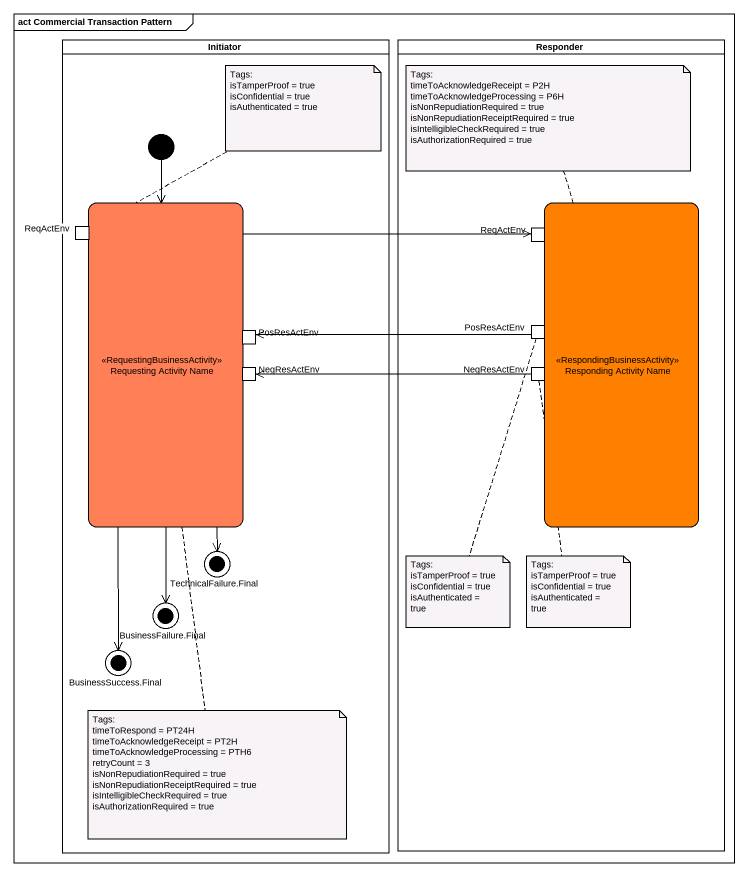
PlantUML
@startuml
mainframe act Commercial Transaction Pattern
hide empty description
state Initiator <<partition>> {
  state "Requesting Activity Name" as Requesting_Activity_Name <<RequestingBusinessActivity>> #FF8057 {
    state ReqActEnv <<outputPin>>
    state PosResActEnv <<inputPin>>
    state NegResActEnv <<inputPin>>
  }
  state "TechnicalFailure.Final" as TechnicalFailure_Final <<end>>
  state "BusinessFailure.Final" as BusinessFailure_Final <<end>>
  state "BusinessSuccess.Final" as BusinessSuccess_Final <<end>>
  [*] --> Requesting_Activity_Name
}
state Responder <<partition>> {
  state "Responding Activity Name" as Responding_Activity_Name <<RespondingBusinessActivity>> #FF8000 {
    state "ReqActEnv" as ReqActEnv_2 <<inputPin>>
    state "PosResActEnv" as PosResActEnv_2 <<outputPin>>
    state "NegResActEnv" as NegResActEnv_2 <<outputPin>>
  }
}
Requesting_Activity_Name --> TechnicalFailure_Final
Requesting_Activity_Name --> BusinessFailure_Final
Requesting_Activity_Name --> BusinessSuccess_Final
ReqActEnv -right-> ReqActEnv_2
PosResActEnv_2 -left-> PosResActEnv
NegResActEnv_2 -left-> NegResActEnv
note right of ReqActEnv
  Tags:
  isTamperProof = true
  isConfidential = true
  isAuthenticated = true
end note
note top of Responding_Activity_Name
  Tags:
  timeToAcknowledgeReceipt = P2H
  timeToAcknowledgeProcessing = P6H
  isNonRepudiationRequired = true
  isNonRepudiationReceiptRequired = true
  isIntelligibleCheckRequired = true
  isAuthorizationRequired = true
end note
note bottom of PosResActEnv_2
  Tags:
  isTamperProof = true
  isConfidential = true
  isAuthenticated = true
end note
note bottom of NegResActEnv_2
  Tags:
  isTamperProof = true
  isConfidential = true
  isAuthenticated = true
end note
note bottom of Requesting_Activity_Name
  Tags:
  timeToRespond = PT24H
  timeToAcknowledgeReceipt = PT2H
  timeToAcknowledgeProcessing = PTH6
  retryCount = 3
  isNonRepudiationRequired = true
  isNonRepudiationReceiptRequired = true
  isIntelligibleCheckRequired = true
  isAuthorizationRequired = true
end note
@enduml
